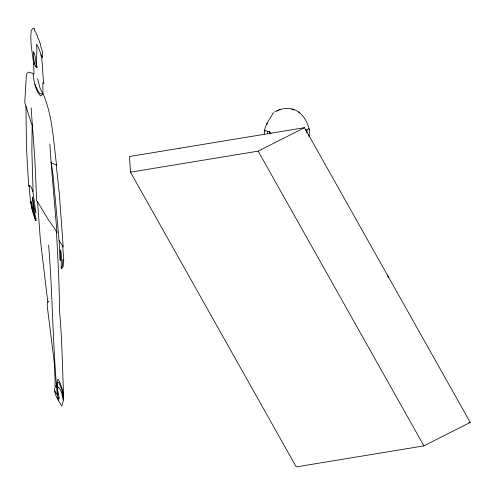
<?xml version="1.0" encoding="UTF-8"?>
<svg xmlns="http://www.w3.org/2000/svg" width="495" height="495" viewBox="0 0 495 495"><rect width="100%" height="100%" fill="white"/><g stroke="black" fill="none" stroke-linecap="round" stroke-linejoin="round"><path stroke-width="0.74" d="M32.138 124.926L31.866 150.938L33.072 191.639L31.024 186.856L29.224 185.47L28.691 186.256L26.513 148.376L25.944 106.283M58.651 400.535L57.927 398.425L58.497 397.596L59.078 398.469L59.252 397.968C57.958 392.034 56.232 385.809 57.587 379.739L58.385 379.467C62.419 387.195 65.42 397.757 61.751 406.092C58.534 400.245 53.664 394.571 54.834 387.399L55.644 386.075L54.939 385.593L55.149 381.824L54.258 362.377L47.248 306.17L47.297 302.779L48.912 301.356M264.25 134.046C264.002 126.689 268.593 120.842 272.132 114.89L272.423 113.77L273.952 112.736M266.978 124.48L267.04 122.946M267.517 133.935L267.82 131.528L269.459 131.577L270.889 133.242M269.373 133.885L269.459 131.577M306.857 132.994L306.98 129.925C310.81 125.34 308.837 135.098 309.072 136.682M62.896 259.355L62.494 265.289L61.225 268.302C60.91 262.257 62.123 256.057 60.582 249.963L60.656 260.809L59.975 259.77L59.128 240.564L53.095 175.422L51.226 162.249M57.637 390.314L57.797 388.018L58.633 387.226C61.757 390.685 62.246 395.734 63.372 400.09M37.552 78.686L40.151 88.426L42.527 93.054L42.947 92.027L42.873 82.56L43.869 83.686C41.735 70.408 44.043 56.053 36.488 44.061C37.577 52.037 35.844 59.944 37.038 67.92C35.201 62.661 36.16 56.467 33.431 51.505L33.351 56.015L34.198 61.652L35.485 66.67L35.758 66.045M42.916 93.215L42.607 94.341L40.67 95.987C35.362 90.659 34.347 82.387 33.159 75.32L33.957 73.297L33.765 64.709L31.117 44.798L30.777 36.581L31.191 30.591L32.577 28.79L34.31 28.097L34.266 30.405L36.042 32.614L36.197 34.167L37.614 35.733L37.67 37.614L39.161 40.466L39.383 42.397L40.472 43.362L40.695 46.097L42.075 50.28L42.551 54.147L41.927 54.122L42.613 57.865L41.735 55.49L41.32 56.053M31.327 201.545L35.43 219.972C30.962 209.076 29.849 197.128 29.224 185.47M33.765 64.709L34.433 62.797M264.336 131.757L265.283 130.327L267.609 131.627M58.323 393.983L57.581 394.806L57.927 398.425M276.86 111.121C281.896 108.089 288.857 107.434 294.172 110.069M130.482 172.167L258.155 151.136L304.487 127.685L470.25 422.427L423.918 445.877L296.245 466.903L130.482 172.167L129.473 156.513L304.487 127.685M179.394 148.568L179.945 148.29M274.793 111.79L280.127 109.308M468.728 422.674L470.25 422.427M305.335 130.03L306.98 129.925M42.706 93.982L40.027 93.753L38.257 91.507L34.811 84.162M49.859 143.965L51.047 162.007L51.981 163.22L56.572 165.107C53.485 141.57 52.699 117.334 43.684 95.034L42.756 92.85M291.772 108.807C301.35 111.01 307.315 120.823 309.344 129.814M298.466 112L299.815 112.588M51.047 162.007L57.012 233.089L55.149 229.296L48.355 219.743L37.533 201.737L36.673 201.112L34.928 160.498L31.123 107.823M54.772 390.895L57.606 395.579M33.542 74.535L32.429 73.21L28.661 72.109L26.928 73.316L26.315 76.286L24.75 102.515L31.501 123.793L32.441 125.445M55.644 386.075L56.517 387.239M59.128 240.564L63.205 247.036L59.264 193.069L56.232 164.983M61.331 268.055L61.627 268.531L63.044 267.034L63.75 259.392L62.692 246.17M258.155 151.136L423.918 445.877M63.168 395.369L63.725 396.798C62.29 368.125 62.215 339.304 59.48 310.656C59.425 284.427 57.816 258.235 56.504 232.056M35.553 219.551L35.968 220.789L36.024 218.864L34.062 210.653L32.738 201.96L32.614 197.146L34.248 208.172L35.888 212.992L32.831 191.076M32.664 211.687L30.622 201.162M63.478 399.075L61.733 389.404L58.849 382.443L57.81 382.517L57.29 384.101L57.581 394.806L57.21 393.704C52.594 344.285 52.718 294.525 48.615 245.044M47.823 302.315L40.318 239.32L37.533 201.737M387.331 275.418A15.951 5.247 76.1 0 1 388.637 277.72"/></g></svg>
